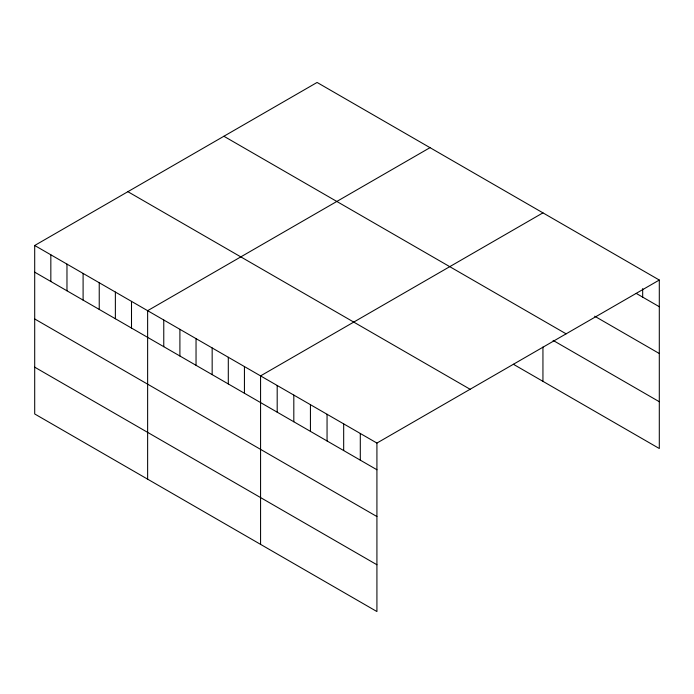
<?xml version="1.0" encoding="UTF-8"?>
<svg xmlns="http://www.w3.org/2000/svg" width="694" height="694" viewBox="0 0 694 694"><rect width="100%" height="100%" fill="white"/><g stroke="black" fill="none" stroke-linecap="round" stroke-linejoin="round"><path stroke-width="1.04" d="M34.7 245.485L376.92 443.067L376.92 611.544L34.7 413.962L34.7 245.485L317.08 82.456L659.3 280.038L659.3 448.515L513.369 364.263M430.011 147.657L147.631 310.686L147.631 479.164M542.942 212.858L260.571 375.888L260.571 544.365M376.92 443.067L659.3 280.038M636.216 293.397L659.3 306.722M594.654 316.195L659.3 353.515M223.893 136.258L566.113 333.84M553.101 340.407L659.3 401.722M127.887 191.691L470.107 389.265M34.7 272.169L376.92 469.751M34.7 318.962L376.92 516.544M34.7 367.169L376.92 564.751M642.679 288.591L642.679 297.127M542.942 347.026L542.942 381.336M360.299 433.472L360.299 460.157M343.677 423.878L343.677 450.562M327.056 414.275L327.056 440.968M310.435 404.68L310.435 431.364M293.814 395.086L293.814 421.77M277.192 385.491L277.192 412.175M244.435 366.579L244.435 393.264M228.3 357.263L228.3 383.947M212.164 347.946L212.164 374.63M196.038 338.629L196.038 365.322M179.902 329.32L179.902 356.005M163.767 320.003L163.767 346.688M131.504 301.378L131.504 328.062M115.369 292.061L115.369 318.746M99.233 282.744L99.233 309.429M83.098 273.427L83.098 300.12M66.971 264.119L66.971 290.803M50.836 254.802L50.836 281.486"/></g></svg>
